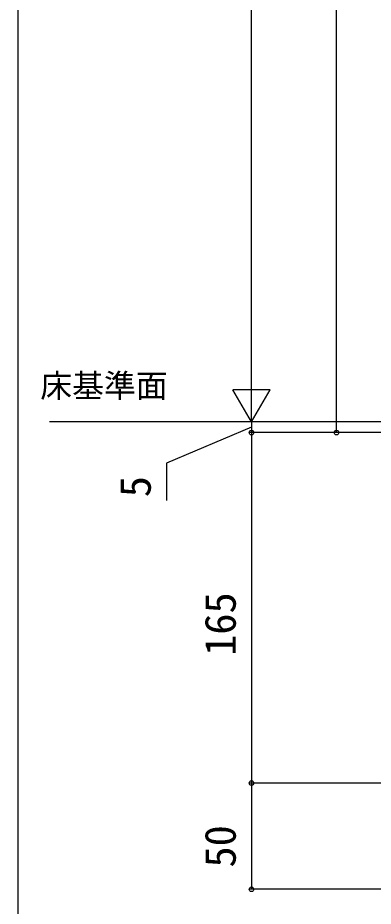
# Model space of a CAD drawing. Units: millimetres, scale not verified. Extents: x -875 to 875, y -1304 to 1296.
# Drawn here: x -875 to -707.7, y 144.8 to 563.1 of the extents above; entities that cross this region are included whole.
import ezdxf
from ezdxf.enums import TextEntityAlignment as Align

# ---------------------------------------------------------------- set-up
doc = ezdxf.new("R2010")
doc.units = ezdxf.units.MM
doc.header["$LTSCALE"] = 8
for name, color, linetype in [('0-2_USER1', 3, 'Continuous'), ('0-4_YKK_12', 2, 'Continuous'), ('0-6_YKK_D', 6, 'Continuous'), ('0-7_YKK_ZWAK', 7, 'Continuous')]:
    doc.layers.add(name, color=color, linetype=linetype)
doc.styles.add('ＭＳ ゴシック', font='')
doc.styles.get('ＭＳ ゴシック').set_extended_font_data('MS Gothic')

msp = doc.modelspace()

# ---------------------------------------------------------------- linework, layer by layer
at = {"layer": '0-4_YKK_12'}
msp.add_line((791.221, 372.8), (-860.035, 372.8), dxfattribs=at)
at = {"layer": '0-6_YKK_D'}
for p, q in [((-765, 390.3), (-765, 928.3)), ((-725, 367.8), (-725, 835.8)), ((-765, 372.8), (-765, 403.111)), ((-765, 372.8), (-773.75, 387.955)), ((-756.25, 387.955), (-773.75, 387.955)), ((-765, 372.8), (-756.25, 387.955)), ((-765, 372.8), (-765, 377.1)), ((-710.512, 372.8), (-766, 372.8)), ((-710.512, 372.8), (-766, 372.8)), ((-765, 372.8), (-765, 367.8)), ((-765, 372.8), (-765, 367.8)), ((-668.7, 367.8), (-766, 367.8)), ((-714, 367.8), (-766, 367.8)), ((-765, 367.8), (-765, 202.8)), ((-765, 367.8), (-765, 363.5)), ((-668.5, 367.8), (-726, 367.8)), ((-668.7, 202.8), (-766, 202.8)), ((-668.7, 202.8), (-766, 202.8)), ((-765, 202.8), (-765, 152.8)), ((-601.5, 152.8), (-766, 152.8))]:
    msp.add_line(p, q, dxfattribs=at)
msp.add_lwpolyline([(-765, 370.3), (-805, 353.405), (-805, 335.814)], dxfattribs=at)
for centre in [(-765, 367.8), (-765, 367.8), (-725, 367.8), (-765, 202.8), (-765, 202.8), (-765, 152.8)]:
    msp.add_circle(centre, 1.075, dxfattribs=at)
at = {"layer": '0-7_YKK_ZWAK'}
msp.add_line((-875, 1245.8), (-875, -1304.2), dxfattribs=at)

# ---------------------------------------------------------------- texts
at = {"layer": '0-2_USER1', "style": 'ＭＳ ゴシック'}
msp.add_text('床基準面', height=11, dxfattribs=at).set_placement((-864.449, 381.073), align=Align.BOTTOM_LEFT)
at = {"layer": '0-6_YKK_D', "style": 'ＭＳ ゴシック'}
for s, p in [('5', (-808, 337.336)), ('165', (-768, 262.686)), ('50', (-768, 163.027))]:
    msp.add_text(s, height=14.66, rotation=90, dxfattribs=at).set_placement(p, align=Align.BOTTOM_LEFT)

doc.saveas('drawing.dxf')
